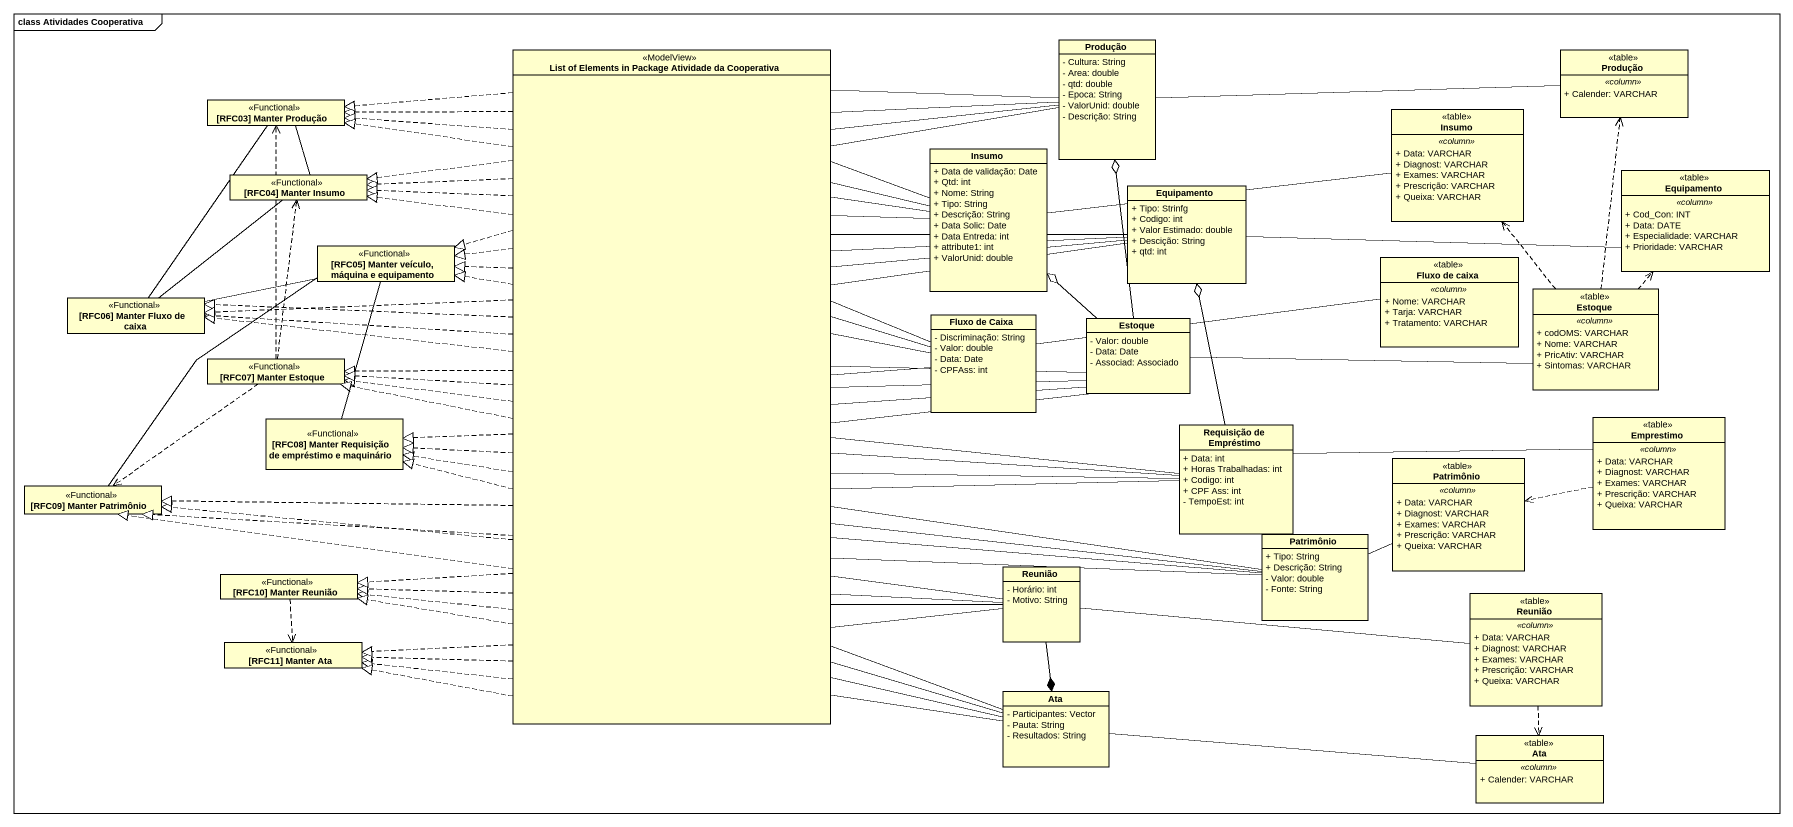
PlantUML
@startuml
mainframe class Atividades Cooperativa
hide circle
hide empty members
skinparam classAttributeIconSize 0
class "List of Elements in Package Atividade da Cooperativa" as List_of_Elements_in_Package <<ModelView>>
class Produção {
  - Cultura: String
  - Area: double
  - qtd: double
  - Epoca: String
  - ValorUnid: double
  - Descrição: String
}
class "Produção" as Produção_2 <<table>> {
  .. <<column>> ..
  + Calender: VARCHAR
}
class "[RFC03] Manter Produção" as RFC03_Manter_Produção <<Functional>>
class Insumo <<table>> {
  .. <<column>> ..
  + Data: VARCHAR
  + Diagnost: VARCHAR
  + Exames: VARCHAR
  + Prescrição: VARCHAR
  + Queixa: VARCHAR
}
class "Insumo" as Insumo_2 {
  + Data de validação: Date
  + Qtd: int
  + Nome: String
  + Tipo: String
  + Descrição: String
  + Data Solic: Date
  + Data Entreda: int
  + attribute1: int
  + ValorUnid: double
}
class "[RFC04] Manter Insumo" as RFC04_Manter_Insumo <<Functional>>
class Equipamento {
  + Tipo: Strinfg
  + Codigo: int
  + Valor Estimado: double
  + Descição: String
  + qtd: int
}
class "Equipamento" as Equipamento_2 <<table>> {
  .. <<column>> ..
  + Cod_Con: INT
  + Data: DATE
  + Especialidade: VARCHAR
  + Prioridade: VARCHAR
}
class "[RFC05] Manter veículo, máquina e equipamento" as RFC05_Manter_veículo <<Functional>>
class "Fluxo de caixa" as Fluxo_de_caixa <<table>> {
  .. <<column>> ..
  + Nome: VARCHAR
  + Tarja: VARCHAR
  + Tratamento: VARCHAR
}
class "[RFC06] Manter Fluxo de caixa" as RFC06_Manter_Fluxo_de_caixa <<Functional>>
class "Fluxo de Caixa" as Fluxo_de_Caixa {
  - Discriminação: String
  - Valor: double
  - Data: Date
  - CPFAss: int
}
class Estoque {
  - Valor: double
  - Data: Date
  - Associad: Associado
}
class "Estoque" as Estoque_2 <<table>> {
  .. <<column>> ..
  + codOMS: VARCHAR
  + Nome: VARCHAR
  + PricAtiv: VARCHAR
  + Sintomas: VARCHAR
}
class "[RFC07] Manter Estoque" as RFC07_Manter_Estoque <<Functional>>
class "[RFC08] Manter Requisição de empréstimo e maquinário" as RFC08_Manter_Requisição_de <<Functional>>
class "Requisição de Empréstimo" as Requisição_de_Empréstimo {
  + Data: int
  + Horas Trabalhadas: int
  + Codigo: int
  + CPF Ass: int
  - TempoEst: int
}
class Emprestimo <<table>> {
  .. <<column>> ..
  + Data: VARCHAR
  + Diagnost: VARCHAR
  + Exames: VARCHAR
  + Prescrição: VARCHAR
  + Queixa: VARCHAR
}
class Patrimônio <<table>> {
  .. <<column>> ..
  + Data: VARCHAR
  + Diagnost: VARCHAR
  + Exames: VARCHAR
  + Prescrição: VARCHAR
  + Queixa: VARCHAR
}
class "[RFC09] Manter Patrimônio" as RFC09_Manter_Patrimônio <<Functional>>
class "Patrimônio" as Patrimônio_2 {
  + Tipo: String
  + Descrição: String
  - Valor: double
  - Fonte: String
}
class "[RFC10] Manter Reunião" as RFC10_Manter_Reunião <<Functional>>
class Reunião {
  - Horário: int
  - Motivo: String
}
class "Reunião" as Reunião_2 <<table>> {
  .. <<column>> ..
  + Data: VARCHAR
  + Diagnost: VARCHAR
  + Exames: VARCHAR
  + Prescrição: VARCHAR
  + Queixa: VARCHAR
}
class "[RFC11] Manter Ata" as RFC11_Manter_Ata <<Functional>>
class Ata {
  - Participantes: Vector
  - Pauta: String
  - Resultados: String
}
class "Ata" as Ata_2 <<table>> {
  .. <<column>> ..
  + Calender: VARCHAR
}
List_of_Elements_in_Package .up.|> RFC03_Manter_Produção
List_of_Elements_in_Package .up.|> RFC03_Manter_Produção
List_of_Elements_in_Package .up.|> RFC03_Manter_Produção
List_of_Elements_in_Package .up.|> RFC03_Manter_Produção
List_of_Elements_in_Package .left.|> RFC04_Manter_Insumo
List_of_Elements_in_Package .left.|> RFC04_Manter_Insumo
List_of_Elements_in_Package .left.|> RFC04_Manter_Insumo
List_of_Elements_in_Package .left.|> RFC04_Manter_Insumo
List_of_Elements_in_Package .left.|> RFC05_Manter_veículo
List_of_Elements_in_Package .left.|> RFC05_Manter_veículo
List_of_Elements_in_Package .left.|> RFC05_Manter_veículo
List_of_Elements_in_Package .left.|> RFC05_Manter_veículo
List_of_Elements_in_Package .left.|> RFC06_Manter_Fluxo_de_caixa
List_of_Elements_in_Package .left.|> RFC06_Manter_Fluxo_de_caixa
List_of_Elements_in_Package .left.|> RFC06_Manter_Fluxo_de_caixa
List_of_Elements_in_Package .left.|> RFC06_Manter_Fluxo_de_caixa
List_of_Elements_in_Package .left.|> RFC07_Manter_Estoque
List_of_Elements_in_Package .left.|> RFC07_Manter_Estoque
List_of_Elements_in_Package .left.|> RFC07_Manter_Estoque
List_of_Elements_in_Package .left.|> RFC07_Manter_Estoque
List_of_Elements_in_Package .left.|> RFC08_Manter_Requisição_de
List_of_Elements_in_Package .left.|> RFC08_Manter_Requisição_de
List_of_Elements_in_Package .left.|> RFC08_Manter_Requisição_de
List_of_Elements_in_Package .left.|> RFC08_Manter_Requisição_de
List_of_Elements_in_Package .left.|> RFC09_Manter_Patrimônio
List_of_Elements_in_Package .left.|> RFC09_Manter_Patrimônio
List_of_Elements_in_Package .left.|> RFC09_Manter_Patrimônio
List_of_Elements_in_Package .left.|> RFC09_Manter_Patrimônio
List_of_Elements_in_Package .left.|> RFC10_Manter_Reunião
List_of_Elements_in_Package .left.|> RFC10_Manter_Reunião
List_of_Elements_in_Package .left.|> RFC10_Manter_Reunião
List_of_Elements_in_Package .left.|> RFC10_Manter_Reunião
List_of_Elements_in_Package ..|> RFC11_Manter_Ata
List_of_Elements_in_Package ..|> RFC11_Manter_Ata
List_of_Elements_in_Package ..|> RFC11_Manter_Ata
List_of_Elements_in_Package ..|> RFC11_Manter_Ata
Produção -- List_of_Elements_in_Package
Produção -- List_of_Elements_in_Package
Produção -- List_of_Elements_in_Package
Produção -- List_of_Elements_in_Package
Produção_2 -left- Produção
RFC03_Manter_Produção -- RFC04_Manter_Insumo
RFC03_Manter_Produção -- RFC06_Manter_Fluxo_de_caixa
Insumo -left- Insumo_2
Insumo_2 -left- List_of_Elements_in_Package
Insumo_2 -left- List_of_Elements_in_Package
Insumo_2 -left- List_of_Elements_in_Package
Insumo_2 -left- List_of_Elements_in_Package
Equipamento -left- List_of_Elements_in_Package
Equipamento -left- List_of_Elements_in_Package
Equipamento -left- List_of_Elements_in_Package
Equipamento -left- List_of_Elements_in_Package
Equipamento_2 -left- Equipamento
RFC05_Manter_veículo -- RFC09_Manter_Patrimônio
Fluxo_de_caixa -left- Fluxo_de_Caixa
RFC06_Manter_Fluxo_de_caixa -up- RFC04_Manter_Insumo
RFC06_Manter_Fluxo_de_caixa -right- RFC05_Manter_veículo
Fluxo_de_Caixa -left- List_of_Elements_in_Package
Fluxo_de_Caixa -left- List_of_Elements_in_Package
Fluxo_de_Caixa -left- List_of_Elements_in_Package
Fluxo_de_Caixa -left- List_of_Elements_in_Package
Estoque -left- List_of_Elements_in_Package
Estoque -left- List_of_Elements_in_Package
Estoque -left- List_of_Elements_in_Package
Estoque -left- List_of_Elements_in_Package
Estoque -up-o Produção
Estoque -up-o Insumo_2
Estoque_2 .up.> Produção_2
Estoque_2 .up.> Insumo
Estoque_2 .up.> Equipamento_2
Estoque_2 -left- Estoque
RFC07_Manter_Estoque .up.> RFC03_Manter_Produção
RFC07_Manter_Estoque .up.> RFC04_Manter_Insumo
RFC07_Manter_Estoque ..> RFC09_Manter_Patrimônio
RFC08_Manter_Requisição_de -up- RFC05_Manter_veículo
Requisição_de_Empréstimo -left- List_of_Elements_in_Package
Requisição_de_Empréstimo -left- List_of_Elements_in_Package
Requisição_de_Empréstimo -left- List_of_Elements_in_Package
Requisição_de_Empréstimo -left- List_of_Elements_in_Package
Requisição_de_Empréstimo -up-o Equipamento
Emprestimo -left- Requisição_de_Empréstimo
Emprestimo .left.> Patrimônio
Patrimônio -left- Patrimônio_2
Patrimônio_2 -left- List_of_Elements_in_Package
Patrimônio_2 -left- List_of_Elements_in_Package
Patrimônio_2 -left- List_of_Elements_in_Package
Patrimônio_2 -left- List_of_Elements_in_Package
RFC10_Manter_Reunião ..> RFC11_Manter_Ata
Reunião -left- List_of_Elements_in_Package
Reunião -left- List_of_Elements_in_Package
Reunião -left- List_of_Elements_in_Package
Reunião -left- List_of_Elements_in_Package
Reunião --* Ata
Reunião_2 -left- Reunião
Reunião_2 ..> Ata_2
Ata -up- List_of_Elements_in_Package
Ata -up- List_of_Elements_in_Package
Ata -up- List_of_Elements_in_Package
Ata -up- List_of_Elements_in_Package
Ata_2 -left- Ata
@enduml
